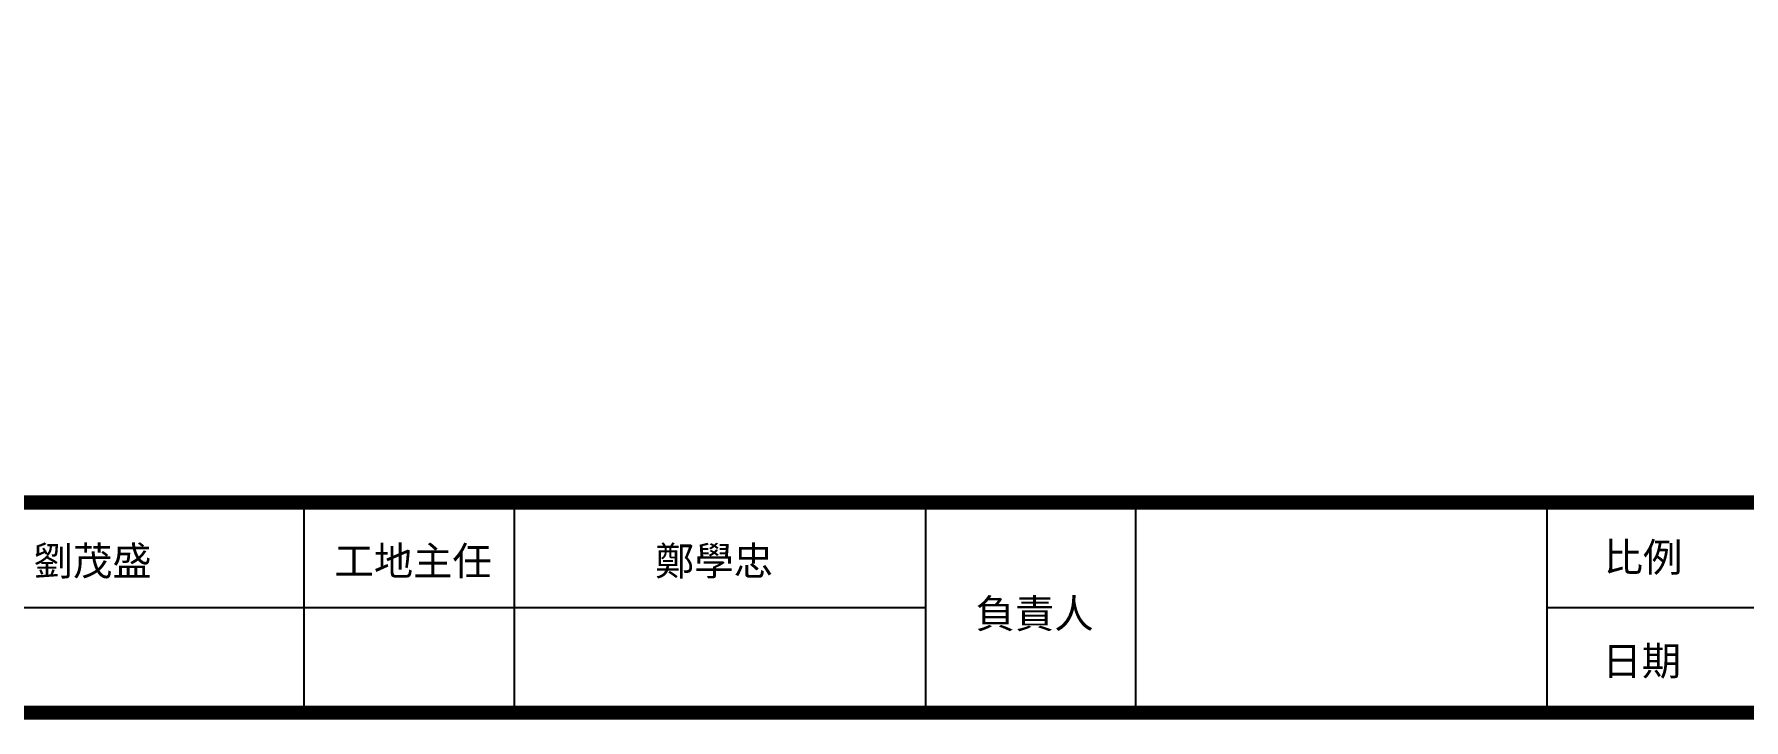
# Model space of a CAD drawing. Extents: x 71210 to 87171, y -11349 to 219.
# Drawn here: x 75820 to 79719, y -11349 to -9785 of the extents above; entities that cross this region are included whole.
import ezdxf
from ezdxf.enums import TextEntityAlignment as Align

# ---------------------------------------------------------------- set-up
doc = ezdxf.new("R2010")
doc.units = 0
doc.layers.add('圖框', color=7, linetype='Continuous')
doc.styles.add('新細明體', font='')
doc.styles.get('新細明體').set_extended_font_data('新細明體')

msp = doc.modelspace()

# ---------------------------------------------------------------- linework, layer by layer
at = {"layer": '圖框'}
for p, q in [((76435.8, -11332.3), (76435.8, -10852.8)), ((76915.2, -11332.3), (76915.2, -10852.8)), ((77853.3, -11332.3), (77853.3, -10852.8)), ((78332.7, -11332.3), (78332.7, -10852.8)), ((79270.8, -11332.3), (79270.8, -10852.8)), ((75018.3, -11092.5), (77853.3, -11092.5)), ((79270.8, -11092.5), (84440.4, -11092.5))]:
    msp.add_line(p, q, dxfattribs=at)
at = {"layer": '圖框', "const_width": 32.6}
msp.add_lwpolyline([(87154.9, 202.6), (87154.9, -11332.3), (71266.1, -11332.3), (71266.1, 202.6)], close=True, dxfattribs=at)
msp.add_lwpolyline([(71266.1, -10852.8), (87154.9, -10852.8)], dxfattribs=at)

# ---------------------------------------------------------------- texts
at = {"layer": '圖框', "style": '新細明體'}
for s, p in [('劉茂盛', (75953.2, -11019.3)), ('工地主任', (76684.3, -11019.3)), ('鄭學忠', (77370.7, -11019.3)), ('比例', (79489.5, -11010.7)), ('負責人', (78101.8, -11139.2)), ('日期', (79486.5, -11247.2))]:
    msp.add_text(s, height=65.83, dxfattribs=at).set_placement(p, align=Align.CENTER)

doc.saveas('drawing.dxf')
